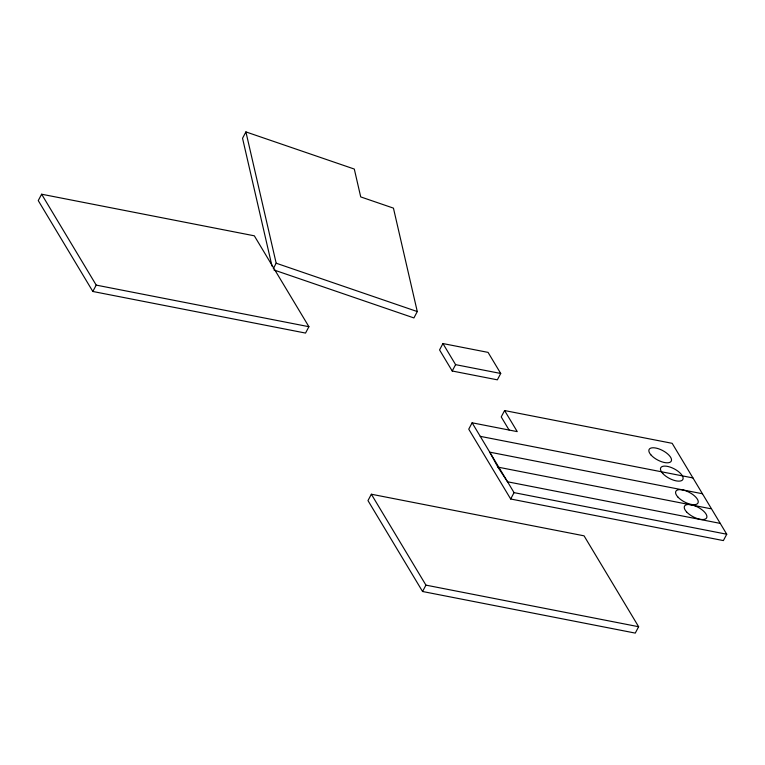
<?xml version="1.0" encoding="UTF-8"?>
<svg xmlns="http://www.w3.org/2000/svg" width="765" height="765" viewBox="0 0 765 765"><rect width="100%" height="100%" fill="white"/><g stroke="black" fill="none" stroke-linecap="round" stroke-linejoin="round"><path stroke-width="1.15" d="M41.626 194.214L38.25 200.583L92.833 291.475L305.541 333.071L308.907 326.703L254.324 235.811L41.626 194.214L96.208 285.106L308.907 326.703M92.833 291.475L96.208 285.106M273.927 269.959L413.913 317.934L417.279 311.565L393.44 208.128L360.717 196.911L354.3 169.055L245.909 131.905L242.543 138.274L271.996 266.086M273.287 268.668L276.175 263.208L245.909 131.905M442.935 343.561L439.559 349.93L452.22 371.006L497.355 379.832L500.721 373.473L488.07 352.388L442.935 343.561L455.596 364.647L500.721 373.473M371.35 494.228L367.975 500.597L422.557 591.498L635.266 633.095L638.632 626.726L584.049 535.825L371.35 494.228L425.933 585.129L638.632 626.726M452.22 371.006L455.596 364.647M504.594 410.556L517.255 431.632L472.12 422.806L468.744 429.175L510.676 499L723.374 540.587L726.75 534.228L672.167 443.327L504.594 410.556L501.218 416.925L509.06 429.968M422.557 591.498L425.933 585.129M510.676 499L514.051 492.631L472.12 422.806M480.248 436.346L692.947 477.934M702.442 493.75L489.743 452.153L497.881 467.119L507.539 481.787L720.238 523.384M497.881 467.119L710.589 508.706M514.051 492.631L726.75 534.228M276.175 263.208L417.279 311.565M686.578 511.9A12.517 5.355 27.9 0 0 706.066 518.574A12.517 5.355 27.9 0 0 694.085 505.541A12.517 5.355 27.9 0 0 686.578 511.9M677.914 497.059A12.517 5.355 27.9 0 0 697.393 503.733A12.517 5.355 27.9 0 0 685.421 490.69A12.517 5.355 27.9 0 0 677.914 497.059M662.786 473.506A12.517 5.355 27.9 0 0 682.265 480.191A12.517 5.355 27.9 0 0 670.283 467.147A12.517 5.355 27.9 0 0 662.786 473.506M651.187 455.185A12.517 5.355 27.9 0 0 670.666 461.859A12.517 5.355 27.9 0 0 658.684 448.816A12.517 5.355 27.9 0 0 651.187 455.185"/></g></svg>
